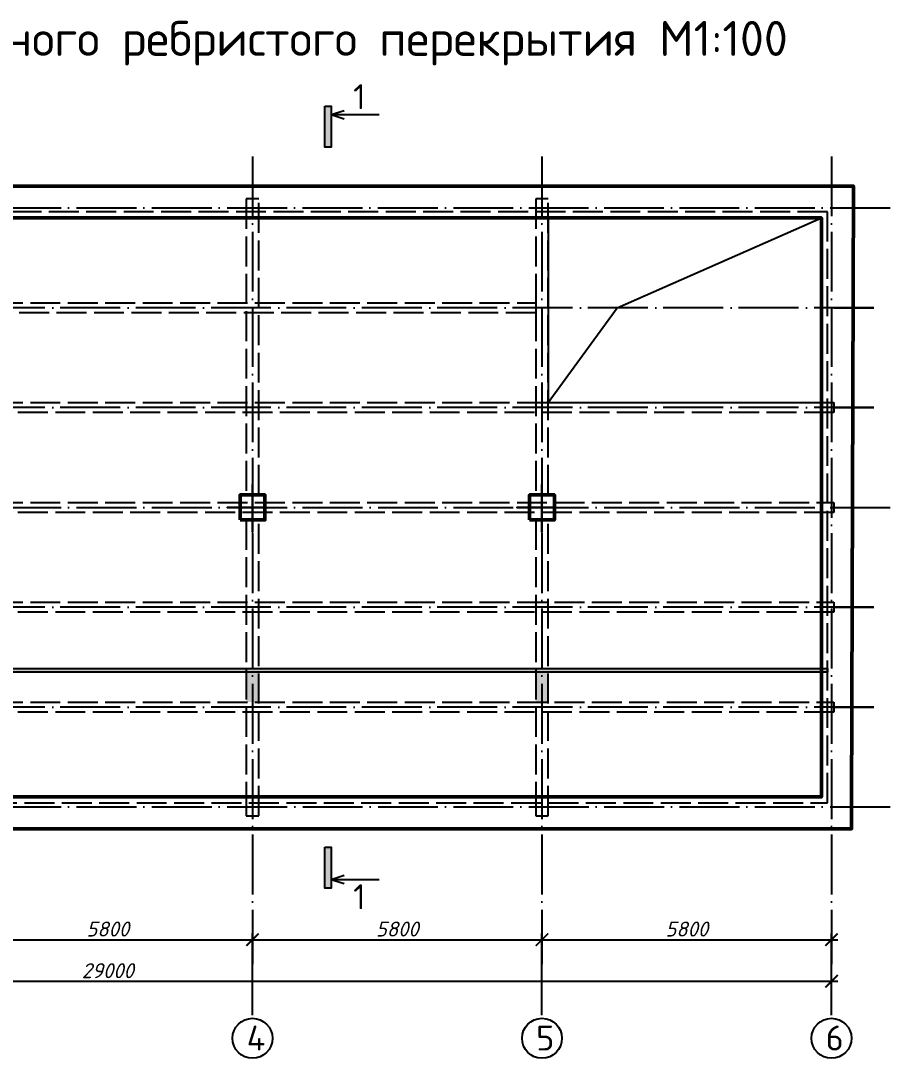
# Model space of a CAD drawing. Header units: millimetres. Extents: x -258556 to -95372, y 16759 to 83244.
# Drawn here: x -129166.4 to -128991.6, y 41229.5 to 41437.4 of the extents above; entities that cross this region are included whole.
import ezdxf

# ---------------------------------------------------------------- set-up
doc = ezdxf.new("R2010")
doc.units = ezdxf.units.MM
doc.header["$LTSCALE"] = 0.5
doc.linetypes.add('ACAD_ISO02W100', pattern=[15, 12, -3])
doc.linetypes.add('ACAD_ISO04W100', pattern=[30, 24, -3, 0, -3])
for name, color, linetype in [('оси', 7, 'ACAD_ISO04W100'), ('размеры', 7, 'Continuous'), ('тонкие', 7, 'Continuous'), ('Тонкий', 7, 'Continuous'), ('Штриховка', 7, 'ACAD_ISO02W100')]:
    doc.layers.add(name, color=color, linetype=linetype)
doc.layers.add('ТОЛСТЫЕ', color=1, linetype='Continuous', lineweight=50)
doc.layers.add('ТОНКИЕе', color=7, linetype='Continuous', lineweight=25)
doc.styles.add('3.5', font='isocpeur.ttf', dxfattribs={"height": 3.5})
doc.styles.add('5', font='isocpeur.ttf', dxfattribs={"height": 5})
doc.styles.add('Наклонный', font='isocpeur.ttf', dxfattribs={"oblique": 15, "height": 3})
doc.styles.add('Наклонный 5', font='isocpeur.ttf', dxfattribs={"oblique": 15, "height": 7})
doc.dimstyles.new('СТРОИТЕЛЬНЫЙ', dxfattribs={"dimtxt": 3.5, "dimasz": 2.5, "dimexe": 1.25, "dimexo": 0.625, "dimtad": 1, "dimdec": 0, "dimlfac": 100, "dimdsep": 46, "dimtxsty": 'Наклонный', "dimblk1": 'ARCHTICK', "dimblk2": 'ARCHTICK', "dimsah": 1, "dimcen": 0, "dimdle": 1.25, "dimadec": 0, "dimazin": 0, "dimtfac": 0.75, "dimtdec": 0, "dimtmove": 0, "dimatfit": 3, "dimldrblk": 'ARCHTICK', "dimfxl": 1, "dimtolj": 1, "dimtzin": 0, "dimarcsym": 0})

# ---------------------------------------------------------------- blocks, each defined once
blk = doc.blocks.new('_ArchTick')
at = {"color": 0, "linetype": 'ByBlock', "const_width": 0.15}
blk.add_lwpolyline([(-0.5, -0.5), (0.5, 0.5)], dxfattribs=at)
blk = doc.blocks.new('*D622')
at = {"layer": 'Defpoints', "color": 0, "transparency": 16777216}
for p in [(-129119.95, 41253.29), (-129177.95, 41243.51), (-129119.95, 41237.53)]:
    blk.add_point(p, dxfattribs=at)
at = {"layer": 'размеры', "color": 0, "lineweight": -2, "transparency": 16777216}
for p, q in [((-129179.2, 41253.29), (-129118.7, 41253.29)), ((-129177.95, 41244.13), (-129177.95, 41254.54)), ((-129119.95, 41238.15), (-129119.95, 41254.54))]:
    blk.add_line(p, q, dxfattribs=at)
at = {"layer": 'размеры', "color": 0, "lineweight": -2, "transparency": 16777216, "xscale": 2.5, "yscale": 2.5, "zscale": 2.5, "rotation": 180}
blk.add_blockref('_ArchTick', (-129177.95, 41253.29), dxfattribs=at)
at = {"layer": 'размеры', "color": 0, "lineweight": -2, "transparency": 16777216, "xscale": 2.5, "yscale": 2.5, "zscale": 2.5}
blk.add_blockref('_ArchTick', (-129119.95, 41253.29), dxfattribs=at)
at = {"layer": 'размеры', "color": 0, "transparency": 16777216, "insert": (-129148.95, 41255.42), "char_height": 3, "attachment_point": 5, "style": 'Наклонный'}
blk.add_mtext('\\A1;5800', dxfattribs=at)
blk = doc.blocks.new('*D623')
at = {"layer": 'Defpoints', "color": 0, "transparency": 16777216}
for p in [(-129061.95, 41253.29), (-129119.95, 41243.51), (-129061.95, 41237.53)]:
    blk.add_point(p, dxfattribs=at)
at = {"layer": 'размеры', "color": 0, "lineweight": -2, "transparency": 16777216}
for p, q in [((-129121.2, 41253.29), (-129060.7, 41253.29)), ((-129119.95, 41244.13), (-129119.95, 41254.54)), ((-129061.95, 41238.15), (-129061.95, 41254.54))]:
    blk.add_line(p, q, dxfattribs=at)
at = {"layer": 'размеры', "color": 0, "lineweight": -2, "transparency": 16777216, "xscale": 2.5, "yscale": 2.5, "zscale": 2.5, "rotation": 180}
blk.add_blockref('_ArchTick', (-129119.95, 41253.29), dxfattribs=at)
at = {"layer": 'размеры', "color": 0, "lineweight": -2, "transparency": 16777216, "xscale": 2.5, "yscale": 2.5, "zscale": 2.5}
blk.add_blockref('_ArchTick', (-129061.95, 41253.29), dxfattribs=at)
at = {"layer": 'размеры', "color": 0, "transparency": 16777216, "insert": (-129090.95, 41255.42), "char_height": 3, "attachment_point": 5, "style": 'Наклонный'}
blk.add_mtext('\\A1;5800', dxfattribs=at)
blk = doc.blocks.new('*D624')
at = {"layer": 'Defpoints', "color": 0, "transparency": 16777216}
for p in [(-129003.95, 41253.29), (-129061.95, 41243.51), (-129003.95, 41237.53)]:
    blk.add_point(p, dxfattribs=at)
at = {"layer": 'размеры', "color": 0, "lineweight": -2, "transparency": 16777216}
for p, q in [((-129063.2, 41253.29), (-129002.7, 41253.29)), ((-129061.95, 41244.13), (-129061.95, 41254.54)), ((-129003.95, 41238.15), (-129003.95, 41254.54))]:
    blk.add_line(p, q, dxfattribs=at)
at = {"layer": 'размеры', "color": 0, "lineweight": -2, "transparency": 16777216, "xscale": 2.5, "yscale": 2.5, "zscale": 2.5, "rotation": 180}
blk.add_blockref('_ArchTick', (-129061.95, 41253.29), dxfattribs=at)
at = {"layer": 'размеры', "color": 0, "lineweight": -2, "transparency": 16777216, "xscale": 2.5, "yscale": 2.5, "zscale": 2.5}
blk.add_blockref('_ArchTick', (-129003.95, 41253.29), dxfattribs=at)
at = {"layer": 'размеры', "color": 0, "transparency": 16777216, "insert": (-129032.95, 41255.42), "char_height": 3, "attachment_point": 5, "style": 'Наклонный'}
blk.add_mtext('\\A1;5800', dxfattribs=at)
blk = doc.blocks.new('*D627')
at = {"layer": 'Defpoints', "color": 0, "transparency": 16777216}
for p in [(-129003.95, 41244.95), (-129293.95, 41237.53), (-129003.95, 41237.53)]:
    blk.add_point(p, dxfattribs=at)
at = {"layer": 'размеры', "color": 0, "lineweight": -2, "transparency": 16777216}
for p, q in [((-129295.2, 41244.95), (-129002.7, 41244.95)), ((-129293.95, 41238.15), (-129293.95, 41246.2)), ((-129003.95, 41238.15), (-129003.95, 41246.2))]:
    blk.add_line(p, q, dxfattribs=at)
at = {"layer": 'размеры', "color": 0, "lineweight": -2, "transparency": 16777216, "xscale": 2.5, "yscale": 2.5, "zscale": 2.5, "rotation": 180}
blk.add_blockref('_ArchTick', (-129293.95, 41244.95), dxfattribs=at)
at = {"layer": 'размеры', "color": 0, "lineweight": -2, "transparency": 16777216, "xscale": 2.5, "yscale": 2.5, "zscale": 2.5}
blk.add_blockref('_ArchTick', (-129003.95, 41244.95), dxfattribs=at)
at = {"layer": 'размеры', "color": 0, "transparency": 16777216, "insert": (-129148.95, 41247.07), "char_height": 3, "attachment_point": 5, "style": 'Наклонный'}
blk.add_mtext('\\A1;29000', dxfattribs=at)

msp = doc.modelspace()

# ---------------------------------------------------------------- hatches: boundary and pattern name
at = {"layer": 'тонкие', "transparency": 33554687}
h = msp.add_hatch(color=7, dxfattribs=at)
h.dxf.hatch_style = 1
h.paths.add_polyline_path([(-129004.753043, 41307.610988), (-129004.768514, 41307.610988), (-129004.868514, 41307.610988), (-129005.953043, 41307.610988), (-129005.953043, 41306.910988), (-129004.753043, 41306.910988)])
h.paths.add_polyline_path([(-129005.953043, 41307.610988), (-129006.868514, 41307.610988), (-129291.953043, 41307.610988), (-129291.953043, 41306.910988), (-129237.203043, 41306.910988), (-129234.703043, 41306.910988), (-129005.953043, 41306.910988)])
h.paths.add_polyline_path([(-129291.953043, 41307.610988), (-129293.153043, 41307.610988), (-129293.153043, 41306.910988), (-129291.953043, 41306.910988)])
h.paths.add_polyline_path([(-129234.703043, 41306.910988), (-129237.203043, 41306.910988), (-129237.203043, 41300.910988), (-129234.703043, 41300.910988)])
h.paths.add_polyline_path([(-129234.703043, 41306.910988), (-129235.953043, 41306.910988), (-129235.953043, 41300.910988), (-129234.703043, 41300.910988)], flags=17)
h = msp.add_hatch(color=7, dxfattribs=at)
h.dxf.hatch_style = 1
h.paths.add_polyline_path([(-129118.703043, 41306.910988), (-129121.203043, 41306.910988), (-129121.203043, 41300.910988), (-129118.703043, 41300.910988)])
h = msp.add_hatch(color=7, dxfattribs=at)
h.dxf.hatch_style = 1
h.paths.add_polyline_path([(-129118.703043, 41306.910988), (-129119.953043, 41306.910988), (-129119.953043, 41300.910988), (-129118.703043, 41300.910988)])
h = msp.add_hatch(color=7, dxfattribs=at)
h.dxf.hatch_style = 1
h.paths.add_polyline_path([(-129060.703043, 41306.910988), (-129063.203043, 41306.910988), (-129063.203043, 41300.910988), (-129060.703043, 41300.910988)])
at = {"layer": 'Тонкий', "true_color": 0x000000}
h = msp.add_hatch(color=18, dxfattribs=at)
h.dxf.hatch_style = 1
h.paths.add_polyline_path([(-129105.450022, 41412.100454), (-129104.209165, 41412.100454), (-129104.209165, 41420.310973), (-129105.450022, 41420.310973)])
h = msp.add_hatch(color=18, dxfattribs=at)
h.dxf.hatch_style = 1
h.paths.add_polyline_path([(-129105.450022, 41263.624431), (-129104.209165, 41263.624431), (-129104.209165, 41271.83495), (-129105.450022, 41271.83495)])

# ---------------------------------------------------------------- linework, layer by layer
at = {"layer": 'оси', "color": 0}
for points in [[(-129119.953043, 41410.248429), (-129119.953043, 41248.373938)], [(-129119.953043, 41410.248429), (-129119.953043, 41248.373938)], [(-129061.953043, 41410.248429), (-129061.953043, 41248.373938)], [(-129061.953043, 41410.248429), (-129061.953043, 41248.373938)], [(-129003.953043, 41410.248429), (-129003.953043, 41248.373938)], [(-129336.413966, 41399.910988), (-128991.577082, 41399.910988)], [(-129003.453043, 41379.910988), (-128995.453043, 41379.910988), (-129303.565955, 41379.910988)], [(-129003.453043, 41359.910988), (-128995.453043, 41359.910988), (-129303.565955, 41359.910988)], [(-129336.4032, 41339.910988), (-128991.577082, 41339.910988)], [(-129003.453043, 41319.910988), (-128995.453043, 41319.910988), (-129303.565955, 41319.910988)], [(-129003.453043, 41299.910988), (-128995.453043, 41299.910988), (-129303.565955, 41299.910988)], [(-129336.39882, 41279.910988), (-128991.577082, 41279.910988)]]:
    msp.add_lwpolyline(points, dxfattribs=at)
at = {"layer": 'ТОЛСТЫЕ', "color": 0}
for points in [[(-129298.353043, 41279.910988), (-129298.353043, 41279.910988), (-129298.353043, 41399.910988), (-129298.353043, 41404.310988), (-129003.953043, 41404.310988), (-128999.553043, 41404.310988), (-128999.93796, 41279.910988), (-128999.93796, 41275.510988), (-129298.353043, 41275.510988), (-129298.353043, 41279.910988)], [(-129291.953043, 41281.910988), (-129291.953043, 41281.910988), (-129291.953043, 41397.910988), (-129291.953043, 41397.910988), (-129005.953043, 41397.910988), (-129005.953043, 41397.910988), (-129005.953043, 41397.910988), (-129005.953043, 41281.910988), (-129005.953043, 41281.910988), (-129005.953043, 41281.910988), (-129291.953043, 41281.910988)], [(-129122.453043, 41337.410988), (-129122.453043, 41342.410988), (-129117.453043, 41342.410988), (-129117.453043, 41337.410988), (-129122.453043, 41337.410988)], [(-129064.453043, 41337.410988), (-129064.453043, 41342.410988), (-129059.453043, 41342.410988), (-129059.453043, 41337.410988), (-129064.453043, 41337.410988)]]:
    msp.add_lwpolyline(points, dxfattribs=at)
at = {"layer": 'ТОНКИЕе', "color": 0, "linetype": 'ACAD_ISO02W100'}
msp.add_lwpolyline([(-129293.153043, 41397.910988), (-129293.153043, 41397.910988), (-129293.153043, 41281.910988), (-129293.153043, 41280.710988), (-129005.953043, 41280.710988), (-129004.753043, 41280.710988), (-129004.753043, 41397.910988), (-129004.753043, 41399.110988), (-129293.153043, 41399.110988), (-129293.153043, 41397.910988)], dxfattribs=at)
at = {"layer": 'ТОНКИЕе', "color": 0}
for points in [[(-129060.703043, 41397.910988), (-129060.703043, 41360.910988), (-129005.953043, 41360.910988)], [(-129060.703043, 41360.910988), (-129046.909599, 41379.910988), (-129005.953043, 41397.910988)], [(-129119.953043, 41337.410988), (-129119.953043, 41334.926195), (-129119.953043, 41344.531627)], [(-129061.953043, 41337.410988), (-129061.953043, 41334.926195), (-129061.953043, 41344.531627)], [(-129117.593033, 41339.910988), (-129124.995248, 41339.910988), (-129114.910838, 41339.910988)], [(-129059.593033, 41339.910988), (-129066.995248, 41339.910988), (-129056.910838, 41339.910988)], [(-129234.703043, 41300.910988), (-129237.203043, 41300.910988), (-129237.203043, 41306.910988), (-129234.703043, 41306.910988), (-129234.703043, 41300.910988), (-129237.203043, 41300.910988), (-129237.203043, 41306.910988), (-129291.953043, 41306.910988), (-129293.153043, 41306.910988), (-129293.153043, 41307.610988), (-129006.868514, 41307.610988), (-129004.868514, 41307.610988), (-129004.768514, 41307.610988), (-129004.753043, 41307.610988), (-129004.753043, 41307.610988), (-129004.753043, 41306.910988), (-129234.703043, 41306.910988)]]:
    msp.add_lwpolyline(points, dxfattribs=at)
for centre in [(-129119.953043, 41233.528298), (-129061.953043, 41233.528298), (-129003.953043, 41233.528298)]:
    msp.add_circle(centre, 4, dxfattribs=at)
at = {"layer": 'Тонкий', "color": 18, "true_color": 0x000000}
for p, q in [((-129104.209165, 41418.609091), (-129101.60009, 41419.448494)), ((-129104.209165, 41418.609091), (-129094.587446, 41418.609091)), ((-129104.209165, 41418.609091), (-129101.60009, 41417.769687)), ((-129104.209165, 41265.375295), (-129101.60009, 41266.214698)), ((-129104.209165, 41265.375295), (-129094.587446, 41265.375295)), ((-129104.209165, 41265.375295), (-129101.60009, 41264.535891))]:
    msp.add_line(p, q, dxfattribs=at)
for points in [[(-129105.450022, 41420.310973), (-129104.209165, 41420.310973), (-129104.209165, 41412.100454), (-129105.450022, 41412.100454)], [(-129105.450022, 41271.83495), (-129104.209165, 41271.83495), (-129104.209165, 41263.624431), (-129105.450022, 41263.624431)]]:
    msp.add_lwpolyline(points, close=True, dxfattribs=at)
at = {"layer": 'Штриховка', "color": 0}
for points in [[(-129121.203043, 41401.710988), (-129121.203043, 41342.410988)], [(-129118.703043, 41401.710988), (-129121.203043, 41401.710988)], [(-129118.703043, 41342.410988), (-129118.703043, 41401.710988)], [(-129063.203043, 41401.710988), (-129063.203043, 41342.410988)], [(-129060.703043, 41401.710988), (-129063.203043, 41401.710988)], [(-129060.703043, 41342.410988), (-129060.703043, 41401.710988)], [(-129291.953043, 41379.910988), (-129291.953043, 41380.910988), (-129063.203043, 41380.910988), (-129063.203043, 41380.910988), (-129063.203043, 41378.910988), (-129291.953043, 41378.910988), (-129294.453043, 41378.910988), (-129294.453043, 41380.910988), (-129291.953043, 41380.910988)], [(-129291.953043, 41359.910988), (-129291.953043, 41360.910988), (-129005.953043, 41360.910988), (-129003.453043, 41360.910988), (-129003.453043, 41358.910988), (-129291.953043, 41358.910988), (-129294.453043, 41358.910988), (-129294.453043, 41360.910988), (-129291.953043, 41360.910988)], [(-129291.953043, 41339.910988), (-129291.953043, 41340.910988), (-129005.953043, 41340.910988), (-129003.453043, 41340.910988), (-129003.453043, 41338.910988), (-129291.953043, 41338.910988), (-129294.453043, 41338.910988), (-129294.453043, 41340.910988), (-129291.953043, 41340.910988)], [(-129121.203043, 41337.410988), (-129121.203043, 41281.910988), (-129121.203043, 41278.110988), (-129118.703043, 41278.110988), (-129118.703043, 41337.410988)], [(-129063.203043, 41337.410988), (-129063.203043, 41281.910988), (-129063.203043, 41278.110988), (-129060.703043, 41278.110988), (-129060.703043, 41337.410988)], [(-129291.953043, 41319.910988), (-129291.953043, 41320.910988), (-129005.953043, 41320.910988), (-129003.453043, 41320.910988), (-129003.453043, 41318.910988), (-129291.953043, 41318.910988), (-129294.453043, 41318.910988), (-129294.453043, 41320.910988), (-129291.953043, 41320.910988)], [(-129291.953043, 41299.910988), (-129291.953043, 41300.910988), (-129005.953043, 41300.910988), (-129003.453043, 41300.910988), (-129003.453043, 41298.910988), (-129291.953043, 41298.910988), (-129294.453043, 41298.910988), (-129294.453043, 41300.910988), (-129291.953043, 41300.910988)]]:
    msp.add_lwpolyline(points, dxfattribs=at)

# ---------------------------------------------------------------- texts
at = {"layer": 'ТОНКИЕе', "color": 0, "insert": (-129306.92395, 41437.379801), "char_height": 7, "width": 336.47362019, "attachment_point": 1, "style": '3.5'}
msp.add_mtext('Конструктивная схема монолитного ребристого перекрытия М1:100', dxfattribs=at)
at = {"layer": 'ТОНКИЕе', "color": 0, "char_height": 5, "attachment_point": 1, "style": 'Наклонный 5'}
for s, insert in [('{\\Q0;4}', (-129121.118743, 41236.081527)), ('{\\Q0;5}', (-129063.118743, 41236.081527)), ('{\\Q0;6}', (-129005.118743, 41236.081527))]:
    msp.add_mtext_dynamic_manual_height_columns(s, width=2.08625442, gutter_width=35, heights=[0], dxfattribs=dict(at, insert=insert))
at = {"layer": 'Тонкий', "color": 18, "true_color": 0x000000, "style": '5'}
for p in [(-129099.778884, 41419.710438), (-129099.778884, 41259.386961)]:
    msp.add_text('1', height=5, dxfattribs=at).set_placement(p)

# ---------------------------------------------------------------- dimensions: what is measured, and where the dimension line sits
at = {"layer": 'размеры', "color": 0}
for base, p1, p2, picture, middle in [((-129119.953043, 41253.293144), (-129177.953043, 41243.507986), (-129119.953043, 41237.528298), '*D622', (-129148.953043, 41255.418144)), ((-129061.953043, 41253.293144), (-129119.953043, 41243.507986), (-129061.953043, 41237.528298), '*D623', (-129090.953043, 41255.418144)), ((-129003.953043, 41253.293144), (-129061.953043, 41243.507986), (-129003.953043, 41237.528298), '*D624', (-129032.953043, 41255.418144)), ((-129003.953043, 41244.945942), (-129293.953043, 41237.528298), (-129003.953043, 41237.528298), '*D627', (-129148.953043, 41247.070942))]:
    dim = msp.add_linear_dim(base=base, p1=p1, p2=p2, dimstyle='СТРОИТЕЛЬНЫЙ', dxfattribs=at)
    dim.commit()
    dim.dimension.update_dxf_attribs({"geometry": picture, "text_midpoint": middle})

doc.saveas('drawing.dxf')
